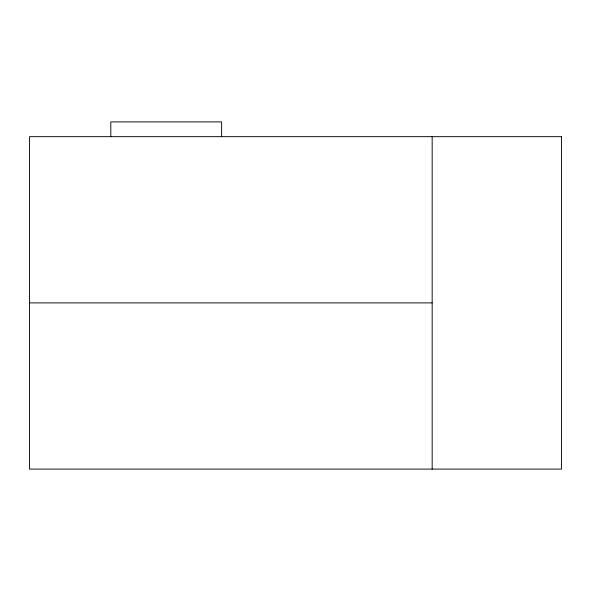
<?xml version="1.0" encoding="UTF-8"?>
<svg xmlns="http://www.w3.org/2000/svg" width="591" height="591" viewBox="0 0 591 591"><rect width="100%" height="100%" fill="white"/><g stroke="black" fill="none" stroke-linecap="round" stroke-linejoin="round"><path stroke-width="0.89" d="M29.55 302.887L432.169 302.887M432.169 136.669L432.169 469.106M221.625 136.669L221.625 121.894L110.812 121.894L110.812 136.669M561.45 136.669L29.55 136.669L29.55 469.106L561.45 469.106L561.45 136.669"/></g></svg>
